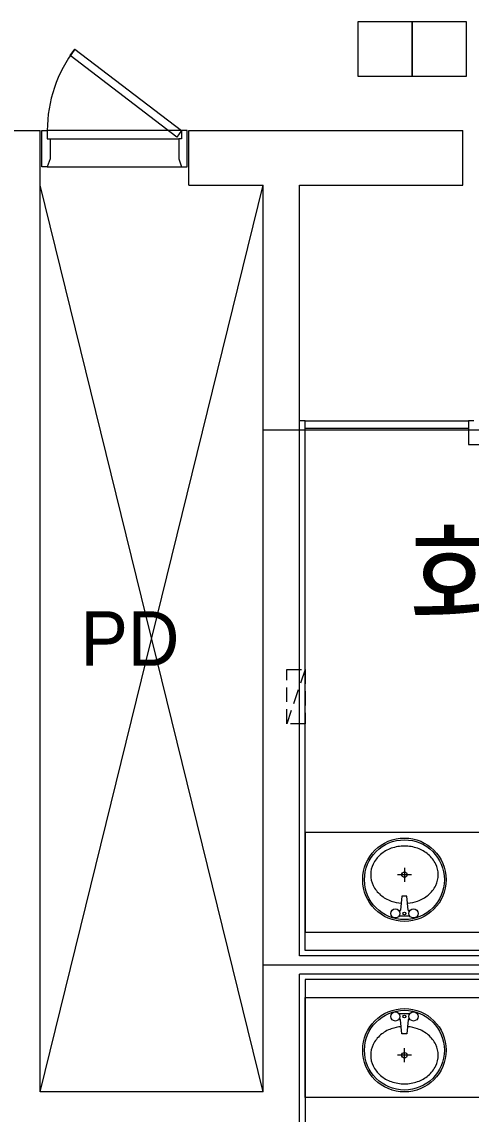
# Model space of a CAD drawing. Header units: millimetres. Extents: x 43806 to 399860, y -65551 to 59129.
# Drawn here: x 167654 to 170129, y 36456 to 42479 of the extents above; entities that cross this region are included whole.
import ezdxf
from ezdxf.enums import TextEntityAlignment as Align

# ---------------------------------------------------------------- set-up
doc = ezdxf.new("R2010")
doc.units = ezdxf.units.MM
doc.header["$LTSCALE"] = 400
doc.header["$MEASUREMENT"] = 0
doc.linetypes.add('광-XR-PLAN$0$HIDDEN', pattern=[0.375, 0.25, -0.125])
doc.layers.add('A', color=8, linetype='CONTINUOUS', lineweight=0)
doc.styles.add('CS', font='', dxfattribs={"height": 300})
doc.styles.get('CS').set_extended_font_data('HYwulM')

msp = doc.modelspace()

# ---------------------------------------------------------------- linework, layer by layer
at = {"layer": 'A', "ltscale": 30}
for p, q in [((169803.7, 42479), (169503.7, 42479)), ((169503.7, 42479), (169503.7, 42179)), ((169803.7, 42179), (169803.7, 42479)), ((170103.7, 42479), (169803.7, 42479)), ((169803.7, 42479), (169803.7, 42179)), ((170103.7, 42179), (170103.7, 42479)), ((169503.7, 42179), (169803.7, 42179)), ((169803.7, 42179), (170103.7, 42179))]:
    msp.add_line(p, q, dxfattribs=at)
at = {"layer": 'A'}
for p, q in [((167920, 42292.5), (167946, 42328.7)), ((168506.6, 41843.5), (167920, 42292.5)), ((167946, 42328.7), (168533.7, 41879)), ((167763.7, 41879), (167763.7, 41879)), ((167763.7, 41879), (167793.7, 41879)), ((167763.7, 41679), (167763.7, 41879)), ((168533.7, 41879), (167793.7, 41879)), ((167793.7, 41879), (167793.7, 41834)), ((168533.7, 41879), (168506.6, 41843.5)), ((168563.7, 41879), (168533.7, 41879)), ((168533.7, 41879), (168533.7, 41834)), ((168563.7, 41879), (168563.7, 41879)), ((168563.7, 41679), (168563.7, 41879)), ((167793.7, 41834), (167808.7, 41834)), ((167808.7, 41834), (168518.7, 41834)), ((167808.7, 41834), (167808.7, 41724)), ((168533.7, 41834), (168518.7, 41834)), ((168518.7, 41834), (168518.7, 41724)), ((167793.7, 41679), (167763.7, 41679)), ((167808.7, 41724), (167793.7, 41679)), ((167793.7, 41679), (168533.7, 41679)), ((167793.7, 41679), (167793.7, 41679)), ((168518.7, 41724), (168533.7, 41679)), ((168533.7, 41679), (168533.7, 41679)), ((168533.7, 41679), (168563.7, 41679)), ((168983.7, 40229), (172163.7, 40229)), ((171103.7, 38009), (169213.7, 38009)), ((169213.7, 38009), (169213.7, 37459)), ((169800, 37776.5), (169722.3, 37776.5)), ((169761.2, 37815.3), (169761.2, 37737.6)), ((169213.7, 37459), (171103.7, 37459)), ((168983.7, 37279), (174653.7, 37279)), ((169213.7, 37099), (171103.7, 37099)), ((169213.7, 36549), (169213.7, 37099)), ((169761.2, 36742.6), (169761.2, 36820.3)), ((169800, 36781.5), (169722.3, 36781.5)), ((171103.7, 36549), (169213.7, 36549))]:
    msp.add_line(p, q, dxfattribs=at)
at = {"layer": 'A', "ltscale": 2}
for p, q in [((164953.7, 41879), (167753.7, 41879)), ((167753.7, 36579), (167753.7, 41879)), ((168573.7, 41879), (170083.7, 41879)), ((168573.7, 41579), (168573.7, 41879)), ((170083.7, 41579), (170083.7, 41879)), ((167753.7, 36579), (168983.7, 41579)), ((168983.7, 36579), (167753.7, 41579)), ((168573.7, 41579), (168983.7, 41579)), ((168983.7, 36579), (168983.7, 41579)), ((169183.7, 41579), (170083.7, 41579)), ((169183.7, 37329), (169183.7, 41579)), ((169213.7, 40279), (169183.7, 40279)), ((169213.7, 40279), (170113.7, 40279)), ((169213.7, 37359), (169213.7, 40279)), ((169213.7, 40239), (170113.7, 40239)), ((170143.7, 40279), (170113.7, 40279)), ((170113.7, 40279), (170113.7, 40149)), ((170113.7, 40149), (172003.7, 40149)), ((174223.7, 37359), (169213.7, 37359)), ((169213.7, 37359), (169213.7, 37359)), ((169213.7, 37359), (169213.7, 37359)), ((174253.7, 37329), (169183.7, 37329)), ((169183.7, 34739), (169183.7, 37229)), ((174253.7, 37229), (169183.7, 37229)), ((174223.7, 37199), (169213.7, 37199)), ((169213.7, 37199), (169213.7, 37199)), ((169213.7, 37199), (169213.7, 37199)), ((169213.7, 37199), (169213.7, 35079)), ((168983.7, 36579), (167753.7, 36579))]:
    msp.add_line(p, q, dxfattribs=at)
at = {"layer": 'A', "linetype": '광-XR-PLAN$0$HIDDEN', "ltscale": 0.8}
for p, q in [((169213.7, 38909), (169113.7, 38609)), ((169113.7, 38609), (169113.7, 38909)), ((169113.7, 38909), (169213.7, 38909)), ((169213.7, 38909), (169213.7, 38609)), ((169213.7, 38609), (169113.7, 38609))]:
    msp.add_line(p, q, dxfattribs=at)
at = {"layer": 'A', "linetype": 'Continuous'}
for p, q in [((169747.2, 37658), (169740, 37581.5)), ((169775.2, 37658), (169747.2, 37658)), ((169782.4, 37581.5), (169775.2, 37658)), ((169735, 37577), (169731.9, 37577)), ((169790.5, 37549), (169731.9, 37549)), ((169790.5, 37577), (169787.4, 37577)), ((169790.5, 37009), (169731.9, 37009)), ((169735, 36981), (169731.9, 36981)), ((169790.5, 36981), (169787.4, 36981)), ((169747.2, 36900), (169740, 36976.4)), ((169782.4, 36976.4), (169775.2, 36900)), ((169775.2, 36900), (169747.2, 36900))]:
    msp.add_line(p, q, dxfattribs=at)
for centre, radius in [((169761.2, 37749), 230), ((169761.2, 37749), 220), ((169761.2, 37776.5), 15), ((169711.2, 37563), 25), ((169811.2, 37563), 25), ((169761.2, 37563), 8), ((169761.2, 36809), 230), ((169761.2, 36809), 220), ((169711.2, 36995), 25), ((169761.2, 36995), 8), ((169811.2, 36995), 25), ((169761.2, 36781.5), 15)]:
    msp.add_circle(centre, radius, dxfattribs=at)
at = {"layer": 'A'}
msp.add_arc((168533.7, 41879), 740, 142.56982, 180, dxfattribs=at)
at = {"layer": 'A', "linetype": 'Continuous'}
for centre, radius, start, end in [((169734.8, 37764.4), 162.4, 130.34665, 154.00528), ((169750.8, 37745.6), 187.1, 109.38487, 130.34665), ((169761.2, 37716.1), 218.4, 90, 109.38487), ((169761.2, 37716.1), 218.4, 70.61513, 90), ((169771.6, 37745.6), 187.1, 49.65335, 70.61513), ((169787.6, 37764.4), 162.4, 25.99472, 49.65335), ((169710.1, 37776.5), 134.9, 154.00528, 180), ((169812.3, 37776.5), 134.9, 360, 25.99472), ((169710.1, 37776.5), 134.9, 180, 205.99472), ((169812.3, 37776.5), 134.9, 334.00528, 360), ((169734.8, 37788.5), 162.4, 205.99472, 229.65335), ((169787.6, 37788.5), 162.4, 310.34665, 334.00528), ((169750.8, 37807.3), 187.1, 229.65335, 250.61513), ((169771.6, 37807.3), 187.1, 289.38487, 310.34665), ((169761.2, 37836.9), 218.4, 250.61513, 265.36226), ((169735, 37582), 5, 270, 354.60905), ((169761.2, 37836.9), 218.4, 274.63774, 289.38487), ((169787.4, 37582), 5, 185.39095, 270), ((169735, 36976), 5, 5.39095, 90), ((169787.4, 36976), 5, 90, 174.60905), ((169750.8, 36750.6), 187.1, 109.38487, 130.34665), ((169761.2, 36721.1), 218.4, 94.63774, 109.38487), ((169761.2, 36721.1), 218.4, 70.61513, 85.36226), ((169771.6, 36750.6), 187.1, 49.65335, 70.61513), ((169734.8, 36769.4), 162.4, 130.34665, 154.00528), ((169787.6, 36769.4), 162.4, 25.99472, 49.65335), ((169710.1, 36781.5), 134.9, 154.00528, 180), ((169812.3, 36781.5), 134.9, 0, 25.99472), ((169710.1, 36781.5), 134.9, 180, 205.99472), ((169812.3, 36781.5), 134.9, 334.00528, 0), ((169734.8, 36793.5), 162.4, 205.99472, 229.65335), ((169787.6, 36793.5), 162.4, 310.34665, 334.00528), ((169750.8, 36812.3), 187.1, 229.65335, 250.61513), ((169761.2, 36841.9), 218.4, 250.61513, 270), ((169761.2, 36841.9), 218.4, 270, 289.38487), ((169771.6, 36812.3), 187.1, 289.38487, 310.34665)]:
    msp.add_arc(centre, radius, start, end, dxfattribs=at)

# ---------------------------------------------------------------- texts
at = {"layer": 'A', "style": 'CS'}
msp.add_text('화장실(여)', height=500, dxfattribs=at).set_placement((171258.7, 39144.9), align=Align.CENTER)
msp.add_text('PD', height=300, dxfattribs=at).set_placement((168248.9, 39079), align=Align.MIDDLE)

doc.saveas('drawing.dxf')
